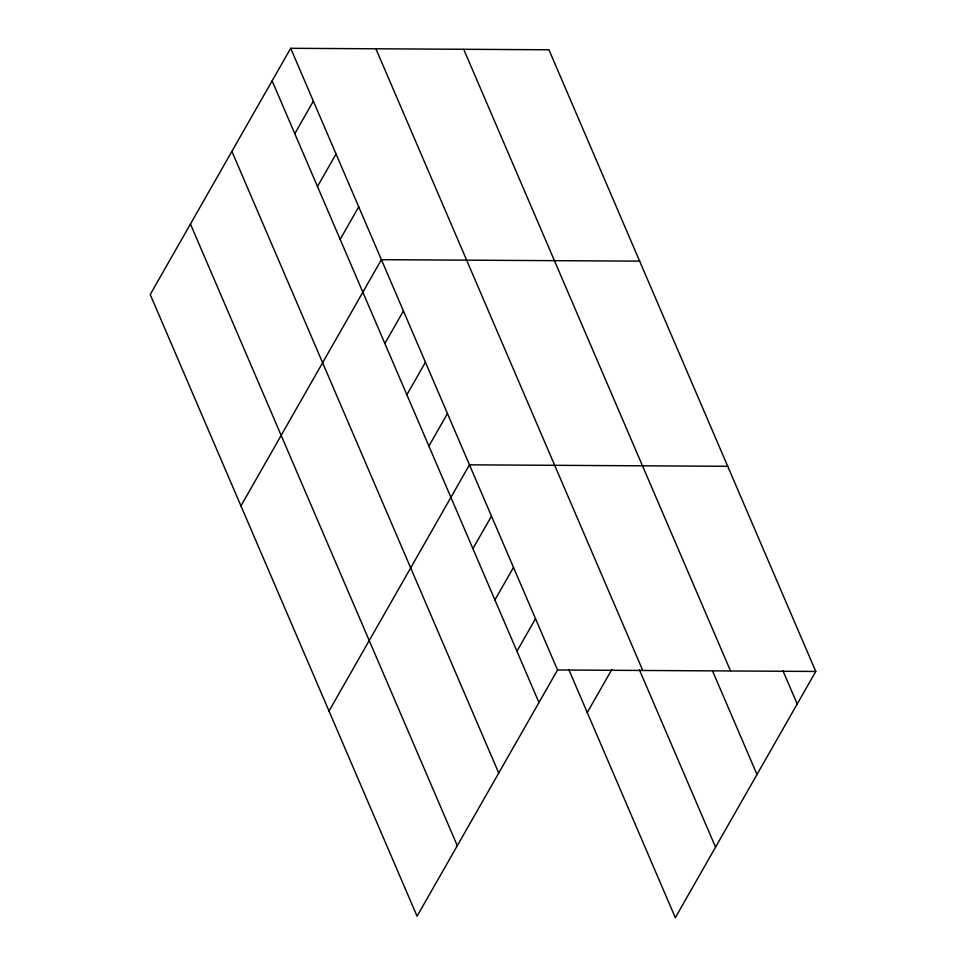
<?xml version="1.0" encoding="UTF-8"?>
<svg xmlns="http://www.w3.org/2000/svg" width="966" height="966" viewBox="0 0 966 966"><rect width="100%" height="100%" fill="white"/><g stroke="black" fill="none" stroke-linecap="round" stroke-linejoin="round"><path stroke-width="1.45" d="M290.681 48.3L150.225 294.545L417.07 916.227L557.527 669.981L290.681 48.3L548.93 49.773L815.775 671.455L675.319 917.7L568.817 669.571M294.799 133.682L313.358 101.14M317.476 186.523L336.047 153.992M340.165 239.375L358.724 206.833M240.945 505.918L381.401 259.673L639.661 261.146M384.854 343.51L403.414 310.967M406.867 394.792L425.438 362.25M428.892 446.087L447.451 413.545M329.008 711.073L469.464 464.827L727.724 466.3M472.917 548.664L491.477 516.122M494.93 599.946L513.489 567.404M516.943 651.241L535.502 618.699M587.268 712.546L611.84 669.45M557.527 669.981L815.775 671.455M782.931 670.73L797.216 703.997M463.704 49.29L730.55 670.972M712.956 671.938L756.994 774.515M375.907 48.783L642.752 670.476M639.383 669.74L715.552 847.182M272.122 80.842L538.956 702.523M231.888 151.36L498.734 773.054M190.447 224.027L457.292 845.709"/></g></svg>
